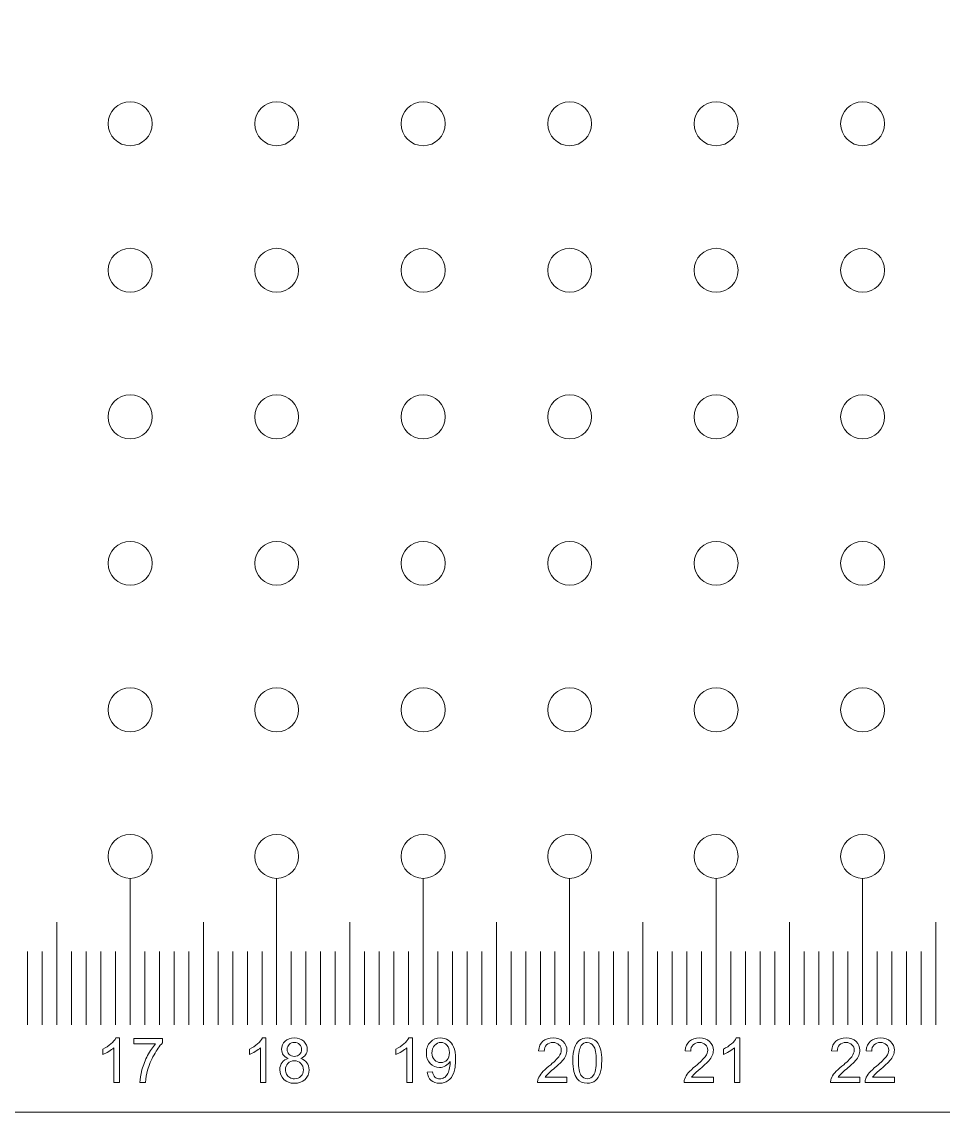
# Model space of a CAD drawing. Header units: millimetres. Extents: x -343 to 152, y -236 to 152.
# Drawn here: x 27.5 to 90.4, y -152.6 to -78.2 of the extents above; entities that cross this region are included whole.
import ezdxf

# ---------------------------------------------------------------- set-up
doc = ezdxf.new("R2010")
doc.units = ezdxf.units.MM
doc.header["$MEASUREMENT"] = 0
doc.layers.add('Layer 1', color=7, linetype='Continuous')

msp = doc.modelspace()

# ---------------------------------------------------------------- linework, layer by layer
at = {"layer": 'Layer 1', "color": 1, "lineweight": 20}
for points, knots in [([(-152.5693, -152.5693), (-152.5693, -152.5693), (152.4307, -152.5693), (152.4307, -152.5693), (152.4307, -152.5693), (152.4307, 152.4307), (152.4307, 152.4307), (152.4307, 152.4307), (-152.5693, 152.4307), (-152.5693, 152.4307), (-152.5693, 152.4307), (-152.5693, -152.5693), (-152.5693, -152.5693)], [0, 0, 0, 0, 0.25, 0.25, 0.25, 0.5, 0.5, 0.5, 0.75, 0.75, 0.75, 1, 1, 1, 1]), ([(34.2044, -150.5439), (34.2044, -150.5439), (33.8319, -150.5439), (33.8319, -150.5439), (33.8319, -150.5439), (33.8319, -148.1719), (33.8319, -148.1719), (33.7423, -148.2579), (33.6244, -148.3433), (33.4791, -148.4287), (33.3338, -148.5141), (33.2026, -148.5783), (33.0868, -148.6207), (33.0868, -148.6207), (33.0868, -148.2608), (33.0868, -148.2608), (33.295, -148.1635), (33.4771, -148.0449), (33.6329, -147.9052), (33.7888, -147.7662), (33.8996, -147.6314), (33.9646, -147.5002), (33.9646, -147.5002), (34.2044, -147.5002), (34.2044, -147.5002), (34.2044, -147.5002), (34.2044, -150.5439), (34.2044, -150.5439)], [0, 0, 0, 0, 0.1111111, 0.1111111, 0.1111111, 0.2222222, 0.2222222, 0.2222222, 0.3333333, 0.3333333, 0.3333333, 0.4444444, 0.4444444, 0.4444444, 0.5555556, 0.5555556, 0.5555556, 0.6666667, 0.6666667, 0.6666667, 0.7777778, 0.7777778, 0.7777778, 0.8888889, 0.8888889, 0.8888889, 1, 1, 1, 1]), ([(35.1831, -147.9066), (35.1831, -147.9066), (35.1831, -147.551), (35.1831, -147.551), (35.1831, -147.551), (37.1431, -147.551), (37.1431, -147.551), (37.1431, -147.551), (37.1431, -147.8388), (37.1431, -147.8388), (36.9504, -148.0442), (36.7586, -148.3172), (36.5694, -148.6581), (36.3796, -148.9987), (36.2336, -149.3495), (36.1298, -149.7099), (36.0558, -149.9633), (36.0078, -150.242), (35.9874, -150.5439), (35.9874, -150.5439), (35.6064, -150.5439), (35.6064, -150.5439), (35.6105, -150.3055), (35.6572, -150.017), (35.7468, -149.679), (35.8364, -149.3403), (35.9641, -149.0144), (36.1312, -148.7004), (36.2985, -148.3863), (36.4763, -148.1218), (36.6646, -147.9066), (36.6646, -147.9066), (35.1831, -147.9066), (35.1831, -147.9066)], [0, 0, 0, 0, 0.0909091, 0.0909091, 0.0909091, 0.1818182, 0.1818182, 0.1818182, 0.2727273, 0.2727273, 0.2727273, 0.3636364, 0.3636364, 0.3636364, 0.4545455, 0.4545455, 0.4545455, 0.5454545, 0.5454545, 0.5454545, 0.6363636, 0.6363636, 0.6363636, 0.7272727, 0.7272727, 0.7272727, 0.8181818, 0.8181818, 0.8181818, 0.9090909, 0.9090909, 0.9090909, 1, 1, 1, 1]), ([(44.2045, -150.5439), (44.2045, -150.5439), (43.832, -150.5439), (43.832, -150.5439), (43.832, -150.5439), (43.832, -148.1719), (43.832, -148.1719), (43.7424, -148.2579), (43.6245, -148.3433), (43.4792, -148.4287), (43.3337, -148.5141), (43.2025, -148.5783), (43.0869, -148.6207), (43.0869, -148.6207), (43.0869, -148.2608), (43.0869, -148.2608), (43.295, -148.1635), (43.477, -148.0449), (43.633, -147.9052), (43.7889, -147.7662), (43.8997, -147.6314), (43.9645, -147.5002), (43.9645, -147.5002), (44.2045, -147.5002), (44.2045, -147.5002), (44.2045, -147.5002), (44.2045, -150.5439), (44.2045, -150.5439)], [0, 0, 0, 0, 0.1111111, 0.1111111, 0.1111111, 0.2222222, 0.2222222, 0.2222222, 0.3333333, 0.3333333, 0.3333333, 0.4444444, 0.4444444, 0.4444444, 0.5555556, 0.5555556, 0.5555556, 0.6666667, 0.6666667, 0.6666667, 0.7777778, 0.7777778, 0.7777778, 0.8888889, 0.8888889, 0.8888889, 1, 1, 1, 1]), ([(45.7354, -148.9008), (45.581, -148.8443), (45.4667, -148.7631), (45.3918, -148.6588), (45.3178, -148.5536), (45.2804, -148.428), (45.2804, -148.282), (45.2804, -148.0612), (45.3595, -147.8763), (45.5175, -147.7259), (45.6761, -147.5757), (45.8864, -147.5002), (46.1496, -147.5002), (46.4135, -147.5002), (46.6266, -147.5771), (46.7875, -147.731), (46.9483, -147.8848), (47.0288, -148.0717), (47.0288, -148.2925), (47.0288, -148.4329), (46.992, -148.5557), (46.9187, -148.6595), (46.8453, -148.7639), (46.7338, -148.8443), (46.5836, -148.9008), (46.7691, -148.9614), (46.9095, -149.0587), (47.0062, -149.1942), (47.1028, -149.3289), (47.1515, -149.4898), (47.1515, -149.6775), (47.1515, -149.9365), (47.0597, -150.1538), (46.877, -150.3302), (46.6936, -150.5065), (46.453, -150.5947), (46.1545, -150.5947), (45.8561, -150.5947), (45.6155, -150.5065), (45.4321, -150.3294), (45.2494, -150.1524), (45.1576, -149.9315), (45.1576, -149.667), (45.1576, -149.4701), (45.2078, -149.305), (45.3078, -149.1723), (45.408, -149.0391), (45.5507, -148.9487), (45.7354, -148.9008)], [0, 0, 0, 0, 0.0625, 0.0625, 0.0625, 0.125, 0.125, 0.125, 0.1875, 0.1875, 0.1875, 0.25, 0.25, 0.25, 0.3125, 0.3125, 0.3125, 0.375, 0.375, 0.375, 0.4375, 0.4375, 0.4375, 0.5, 0.5, 0.5, 0.5625, 0.5625, 0.5625, 0.625, 0.625, 0.625, 0.6875, 0.6875, 0.6875, 0.75, 0.75, 0.75, 0.8125, 0.8125, 0.8125, 0.875, 0.875, 0.875, 0.9375, 0.9375, 0.9375, 1, 1, 1, 1]), ([(45.6614, -148.2686), (45.6614, -148.4125), (45.7073, -148.5296), (45.7982, -148.6207), (45.89, -148.7116), (46.0099, -148.7574), (46.1587, -148.7574), (46.3035, -148.7574), (46.4205, -148.7123), (46.5116, -148.622), (46.6025, -148.5318), (46.6478, -148.421), (46.6478, -148.2898), (46.6478, -148.1528), (46.6012, -148.0378), (46.5074, -147.9447), (46.4142, -147.8515), (46.2964, -147.805), (46.1545, -147.805), (46.0114, -147.805), (45.8936, -147.8509), (45.8004, -147.9418), (45.708, -148.0329), (45.6614, -148.1416), (45.6614, -148.2686)], [0, 0, 0, 0, 0.125, 0.125, 0.125, 0.25, 0.25, 0.25, 0.375, 0.375, 0.375, 0.5, 0.5, 0.5, 0.625, 0.625, 0.625, 0.75, 0.75, 0.75, 0.875, 0.875, 0.875, 1, 1, 1, 1]), ([(54.2044, -150.5439), (54.2044, -150.5439), (53.8319, -150.5439), (53.8319, -150.5439), (53.8319, -150.5439), (53.8319, -148.1719), (53.8319, -148.1719), (53.7423, -148.2579), (53.6244, -148.3433), (53.4792, -148.4287), (53.3338, -148.5141), (53.2026, -148.5783), (53.0868, -148.6207), (53.0868, -148.6207), (53.0868, -148.2608), (53.0868, -148.2608), (53.2949, -148.1635), (53.4771, -148.0449), (53.6329, -147.9052), (53.7888, -147.7662), (53.8996, -147.6314), (53.9646, -147.5002), (53.9646, -147.5002), (54.2044, -147.5002), (54.2044, -147.5002), (54.2044, -147.5002), (54.2044, -150.5439), (54.2044, -150.5439)], [0, 0, 0, 0, 0.1111111, 0.1111111, 0.1111111, 0.2222222, 0.2222222, 0.2222222, 0.3333333, 0.3333333, 0.3333333, 0.4444444, 0.4444444, 0.4444444, 0.5555556, 0.5555556, 0.5555556, 0.6666667, 0.6666667, 0.6666667, 0.7777778, 0.7777778, 0.7777778, 0.8888889, 0.8888889, 0.8888889, 1, 1, 1, 1]), ([(55.2168, -149.8412), (55.2168, -149.8412), (55.5724, -149.8115), (55.5724, -149.8115), (55.6029, -149.9796), (55.6606, -150.1008), (55.746, -150.1763), (55.8315, -150.2518), (55.9407, -150.2899), (56.0748, -150.2899), (56.1891, -150.2899), (56.2894, -150.2639), (56.3761, -150.2109), (56.4629, -150.1587), (56.5334, -150.0889), (56.5877, -150.0007), (56.6421, -149.9131), (56.688, -149.7946), (56.7254, -149.6458), (56.7628, -149.497), (56.7811, -149.3453), (56.7811, -149.1907), (56.7811, -149.1745), (56.7804, -149.1491), (56.7789, -149.116), (56.7049, -149.2345), (56.6033, -149.3312), (56.4748, -149.4045), (56.3464, -149.4785), (56.2067, -149.5152), (56.0572, -149.5152), (55.8068, -149.5152), (55.5951, -149.4243), (55.4215, -149.2423), (55.2487, -149.0609), (55.1618, -148.8209), (55.1618, -148.5233), (55.1618, -148.2156), (55.2522, -147.9687), (55.4334, -147.781), (55.6141, -147.594), (55.8406, -147.5002), (56.1136, -147.5002), (56.3097, -147.5002), (56.4897, -147.5532), (56.6534, -147.6597), (56.8163, -147.7655), (56.9398, -147.9164), (57.0245, -148.1134), (57.1091, -148.3094), (57.1514, -148.5938), (57.1514, -148.9656), (57.1514, -149.353), (57.1098, -149.6614), (57.026, -149.8907), (56.942, -150.1206), (56.8163, -150.2948), (56.6505, -150.4149), (56.4848, -150.5348), (56.2907, -150.5947), (56.0677, -150.5947), (55.8307, -150.5947), (55.6374, -150.5292), (55.4871, -150.3971), (55.3376, -150.2652), (55.2473, -150.0796), (55.2168, -149.8412)], [0, 0, 0, 0, 0.0454545, 0.0454545, 0.0454545, 0.0909091, 0.0909091, 0.0909091, 0.1363636, 0.1363636, 0.1363636, 0.1818182, 0.1818182, 0.1818182, 0.2272727, 0.2272727, 0.2272727, 0.2727273, 0.2727273, 0.2727273, 0.3181818, 0.3181818, 0.3181818, 0.3636364, 0.3636364, 0.3636364, 0.4090909, 0.4090909, 0.4090909, 0.4545455, 0.4545455, 0.4545455, 0.5, 0.5, 0.5, 0.5454545, 0.5454545, 0.5454545, 0.5909091, 0.5909091, 0.5909091, 0.6363636, 0.6363636, 0.6363636, 0.6818182, 0.6818182, 0.6818182, 0.7272727, 0.7272727, 0.7272727, 0.7727273, 0.7727273, 0.7727273, 0.8181818, 0.8181818, 0.8181818, 0.8636364, 0.8636364, 0.8636364, 0.9090909, 0.9090909, 0.9090909, 0.9545455, 0.9545455, 0.9545455, 1, 1, 1, 1]), ([(56.7366, -148.5042), (56.7366, -148.2912), (56.6802, -148.1218), (56.5673, -147.9969), (56.4552, -147.8721), (56.3183, -147.8092), (56.1573, -147.8092), (55.9908, -147.8092), (55.8469, -147.8763), (55.7255, -148.0111), (55.6036, -148.1458), (55.5428, -148.3208), (55.5428, -148.5353), (55.5428, -148.7278), (55.6007, -148.8844), (55.7157, -149.0044), (55.8315, -149.1251), (55.9754, -149.185), (56.1468, -149.185), (56.319, -149.185), (56.46, -149.1251), (56.5708, -149.0044), (56.6816, -148.8844), (56.7366, -148.7173), (56.7366, -148.5042)], [0, 0, 0, 0, 0.125, 0.125, 0.125, 0.25, 0.25, 0.25, 0.375, 0.375, 0.375, 0.5, 0.5, 0.5, 0.625, 0.625, 0.625, 0.75, 0.75, 0.75, 0.875, 0.875, 0.875, 1, 1, 1, 1]), ([(64.759, -150.1883), (64.759, -150.1883), (64.759, -150.5439), (64.759, -150.5439), (64.759, -150.5439), (62.7525, -150.5439), (62.7525, -150.5439), (62.7496, -150.4544), (62.7645, -150.3683), (62.7961, -150.2851), (62.8476, -150.1489), (62.9303, -150.0141), (63.0439, -149.8822), (63.1574, -149.7503), (63.3197, -149.5979), (63.5307, -149.425), (63.8587, -149.1548), (64.0817, -148.9409), (64.198, -148.7828), (64.3153, -148.6249), (64.3738, -148.4752), (64.3738, -148.3341), (64.3738, -148.1867), (64.3208, -148.0626), (64.215, -147.961), (64.1091, -147.86), (63.971, -147.8092), (63.8008, -147.8092), (63.621, -147.8092), (63.4771, -147.8629), (63.369, -147.9701), (63.2612, -148.0766), (63.2068, -148.2248), (63.2054, -148.4146), (63.2054, -148.4146), (62.8244, -148.3765), (62.8244, -148.3765), (62.8505, -148.0915), (62.9492, -147.8741), (63.1201, -147.7245), (63.2914, -147.575), (63.5207, -147.5002), (63.8093, -147.5002), (64.1, -147.5002), (64.3308, -147.5806), (64.5001, -147.7422), (64.6702, -147.9037), (64.7548, -148.1042), (64.7548, -148.3426), (64.7548, -148.464), (64.7301, -148.5833), (64.68, -148.7004), (64.6305, -148.8181), (64.5481, -148.9417), (64.4331, -149.0714), (64.3173, -149.2006), (64.1261, -149.3791), (63.8594, -149.6048), (63.6357, -149.7926), (63.4918, -149.9196), (63.4283, -149.9865), (63.3648, -150.0535), (63.3126, -150.1206), (63.2709, -150.1883), (63.2709, -150.1883), (64.759, -150.1883), (64.759, -150.1883)], [0, 0, 0, 0, 0.0454545, 0.0454545, 0.0454545, 0.0909091, 0.0909091, 0.0909091, 0.1363636, 0.1363636, 0.1363636, 0.1818182, 0.1818182, 0.1818182, 0.2272727, 0.2272727, 0.2272727, 0.2727273, 0.2727273, 0.2727273, 0.3181818, 0.3181818, 0.3181818, 0.3636364, 0.3636364, 0.3636364, 0.4090909, 0.4090909, 0.4090909, 0.4545455, 0.4545455, 0.4545455, 0.5, 0.5, 0.5, 0.5454545, 0.5454545, 0.5454545, 0.5909091, 0.5909091, 0.5909091, 0.6363636, 0.6363636, 0.6363636, 0.6818182, 0.6818182, 0.6818182, 0.7272727, 0.7272727, 0.7272727, 0.7727273, 0.7727273, 0.7727273, 0.8181818, 0.8181818, 0.8181818, 0.8636364, 0.8636364, 0.8636364, 0.9090909, 0.9090909, 0.9090909, 0.9545455, 0.9545455, 0.9545455, 1, 1, 1, 1]), ([(65.1619, -149.0482), (65.1619, -148.6904), (65.1986, -148.4012), (65.272, -148.1824), (65.3459, -147.963), (65.4553, -147.7945), (65.6008, -147.6766), (65.7454, -147.5588), (65.9281, -147.5002), (66.1483, -147.5002), (66.3104, -147.5002), (66.4531, -147.5327), (66.5765, -147.5982), (66.6993, -147.6639), (66.8009, -147.7584), (66.8799, -147.8819), (66.9588, -148.0046), (67.021, -148.155), (67.0662, -148.3321), (67.1119, -148.5091), (67.1346, -148.7484), (67.1346, -149.0482), (67.1346, -149.4038), (67.0978, -149.6917), (67.0252, -149.9103), (66.9526, -150.1297), (66.8432, -150.2984), (66.6979, -150.4169), (66.5531, -150.5354), (66.3697, -150.5947), (66.1483, -150.5947), (65.8568, -150.5947), (65.6276, -150.4911), (65.4611, -150.2828), (65.2613, -150.0288), (65.1619, -149.6175), (65.1619, -149.0482)], [0, 0, 0, 0, 0.0833333, 0.0833333, 0.0833333, 0.1666667, 0.1666667, 0.1666667, 0.25, 0.25, 0.25, 0.3333333, 0.3333333, 0.3333333, 0.4166667, 0.4166667, 0.4166667, 0.5, 0.5, 0.5, 0.5833333, 0.5833333, 0.5833333, 0.6666667, 0.6666667, 0.6666667, 0.75, 0.75, 0.75, 0.8333333, 0.8333333, 0.8333333, 0.9166667, 0.9166667, 0.9166667, 1, 1, 1, 1]), ([(65.5429, -149.0495), (65.5429, -149.5485), (65.6008, -149.88), (65.7171, -150.0438), (65.8336, -150.2082), (65.9774, -150.2899), (66.1483, -150.2899), (66.3189, -150.2899), (66.4628, -150.2075), (66.5793, -150.0431), (66.6957, -149.878), (66.7536, -149.5471), (66.7536, -149.0495), (66.7536, -148.5507), (66.6957, -148.2192), (66.5793, -148.0554), (66.4635, -147.891), (66.3183, -147.8092), (66.144, -147.8092), (65.9733, -147.8092), (65.8363, -147.8819), (65.7341, -148.0265), (65.6064, -148.2107), (65.5429, -148.5522), (65.5429, -149.0495)], [0, 0, 0, 0, 0.125, 0.125, 0.125, 0.25, 0.25, 0.25, 0.375, 0.375, 0.375, 0.5, 0.5, 0.5, 0.625, 0.625, 0.625, 0.75, 0.75, 0.75, 0.875, 0.875, 0.875, 1, 1, 1, 1]), ([(74.7589, -150.1883), (74.7589, -150.1883), (74.7589, -150.5439), (74.7589, -150.5439), (74.7589, -150.5439), (72.7524, -150.5439), (72.7524, -150.5439), (72.7495, -150.4544), (72.7644, -150.3683), (72.7961, -150.2851), (72.8477, -150.1489), (72.9302, -150.0141), (73.0438, -149.8822), (73.1575, -149.7503), (73.3196, -149.5979), (73.5307, -149.425), (73.8588, -149.1548), (74.0816, -148.9409), (74.1981, -148.7828), (74.3152, -148.6249), (74.3737, -148.4752), (74.3737, -148.3341), (74.3737, -148.1867), (74.3209, -148.0626), (74.2151, -147.961), (74.1092, -147.86), (73.9709, -147.8092), (73.8009, -147.8092), (73.6209, -147.8092), (73.477, -147.8629), (73.3691, -147.9701), (73.2611, -148.0766), (73.2067, -148.2248), (73.2053, -148.4146), (73.2053, -148.4146), (72.8243, -148.3765), (72.8243, -148.3765), (72.8504, -148.0915), (72.9493, -147.8741), (73.12, -147.7245), (73.2914, -147.575), (73.5208, -147.5002), (73.8094, -147.5002), (74.1001, -147.5002), (74.3308, -147.5806), (74.5001, -147.7422), (74.6701, -147.9037), (74.7547, -148.1042), (74.7547, -148.3426), (74.7547, -148.464), (74.73, -148.5833), (74.6799, -148.7004), (74.6306, -148.8181), (74.548, -148.9417), (74.433, -149.0714), (74.3174, -149.2006), (74.1262, -149.3791), (73.8595, -149.6048), (73.6358, -149.7926), (73.4919, -149.9196), (73.4284, -149.9865), (73.3649, -150.0535), (73.3127, -150.1206), (73.271, -150.1883), (73.271, -150.1883), (74.7589, -150.1883), (74.7589, -150.1883)], [0, 0, 0, 0, 0.0454545, 0.0454545, 0.0454545, 0.0909091, 0.0909091, 0.0909091, 0.1363636, 0.1363636, 0.1363636, 0.1818182, 0.1818182, 0.1818182, 0.2272727, 0.2272727, 0.2272727, 0.2727273, 0.2727273, 0.2727273, 0.3181818, 0.3181818, 0.3181818, 0.3636364, 0.3636364, 0.3636364, 0.4090909, 0.4090909, 0.4090909, 0.4545455, 0.4545455, 0.4545455, 0.5, 0.5, 0.5, 0.5454545, 0.5454545, 0.5454545, 0.5909091, 0.5909091, 0.5909091, 0.6363636, 0.6363636, 0.6363636, 0.6818182, 0.6818182, 0.6818182, 0.7272727, 0.7272727, 0.7272727, 0.7727273, 0.7727273, 0.7727273, 0.8181818, 0.8181818, 0.8181818, 0.8636364, 0.8636364, 0.8636364, 0.9090909, 0.9090909, 0.9090909, 0.9545455, 0.9545455, 0.9545455, 1, 1, 1, 1]), ([(76.5588, -150.5439), (76.5588, -150.5439), (76.1863, -150.5439), (76.1863, -150.5439), (76.1863, -150.5439), (76.1863, -148.1719), (76.1863, -148.1719), (76.0967, -148.2579), (75.9788, -148.3433), (75.8336, -148.4287), (75.6882, -148.5141), (75.557, -148.5783), (75.4412, -148.6207), (75.4412, -148.6207), (75.4412, -148.2608), (75.4412, -148.2608), (75.6493, -148.1635), (75.8314, -148.0449), (75.9873, -147.9052), (76.1432, -147.7662), (76.254, -147.6314), (76.319, -147.5002), (76.319, -147.5002), (76.5588, -147.5002), (76.5588, -147.5002), (76.5588, -147.5002), (76.5588, -150.5439), (76.5588, -150.5439)], [0, 0, 0, 0, 0.1111111, 0.1111111, 0.1111111, 0.2222222, 0.2222222, 0.2222222, 0.3333333, 0.3333333, 0.3333333, 0.4444444, 0.4444444, 0.4444444, 0.5555556, 0.5555556, 0.5555556, 0.6666667, 0.6666667, 0.6666667, 0.7777778, 0.7777778, 0.7777778, 0.8888889, 0.8888889, 0.8888889, 1, 1, 1, 1]), ([(84.7589, -150.1883), (84.7589, -150.1883), (84.7589, -150.5439), (84.7589, -150.5439), (84.7589, -150.5439), (82.7525, -150.5439), (82.7525, -150.5439), (82.7496, -150.4544), (82.7644, -150.3683), (82.7962, -150.2851), (82.8476, -150.1489), (82.9303, -150.0141), (83.0438, -149.8822), (83.1574, -149.7503), (83.3197, -149.5979), (83.5306, -149.425), (83.8588, -149.1548), (84.0817, -148.9409), (84.198, -148.7828), (84.3153, -148.6249), (84.3738, -148.4752), (84.3738, -148.3341), (84.3738, -148.1867), (84.3208, -148.0626), (84.215, -147.961), (84.1091, -147.86), (83.9709, -147.8092), (83.8008, -147.8092), (83.621, -147.8092), (83.4771, -147.8629), (83.369, -147.9701), (83.2612, -148.0766), (83.2068, -148.2248), (83.2054, -148.4146), (83.2054, -148.4146), (82.8244, -148.3765), (82.8244, -148.3765), (82.8505, -148.0915), (82.9492, -147.8741), (83.12, -147.7245), (83.2915, -147.575), (83.5207, -147.5002), (83.8093, -147.5002), (84.1001, -147.5002), (84.3307, -147.5806), (84.5, -147.7422), (84.6702, -147.9037), (84.7548, -148.1042), (84.7548, -148.3426), (84.7548, -148.464), (84.7301, -148.5833), (84.68, -148.7004), (84.6305, -148.8181), (84.5481, -148.9417), (84.4331, -149.0714), (84.3173, -149.2006), (84.1261, -149.3791), (83.8594, -149.6048), (83.6357, -149.7926), (83.4918, -149.9196), (83.4283, -149.9865), (83.3648, -150.0535), (83.3127, -150.1206), (83.2709, -150.1883), (83.2709, -150.1883), (84.7589, -150.1883), (84.7589, -150.1883)], [0, 0, 0, 0, 0.0454545, 0.0454545, 0.0454545, 0.0909091, 0.0909091, 0.0909091, 0.1363636, 0.1363636, 0.1363636, 0.1818182, 0.1818182, 0.1818182, 0.2272727, 0.2272727, 0.2272727, 0.2727273, 0.2727273, 0.2727273, 0.3181818, 0.3181818, 0.3181818, 0.3636364, 0.3636364, 0.3636364, 0.4090909, 0.4090909, 0.4090909, 0.4545455, 0.4545455, 0.4545455, 0.5, 0.5, 0.5, 0.5454545, 0.5454545, 0.5454545, 0.5909091, 0.5909091, 0.5909091, 0.6363636, 0.6363636, 0.6363636, 0.6818182, 0.6818182, 0.6818182, 0.7272727, 0.7272727, 0.7272727, 0.7727273, 0.7727273, 0.7727273, 0.8181818, 0.8181818, 0.8181818, 0.8636364, 0.8636364, 0.8636364, 0.9090909, 0.9090909, 0.9090909, 0.9545455, 0.9545455, 0.9545455, 1, 1, 1, 1]), ([(87.1134, -150.1883), (87.1134, -150.1883), (87.1134, -150.5439), (87.1134, -150.5439), (87.1134, -150.5439), (85.1069, -150.5439), (85.1069, -150.5439), (85.104, -150.4544), (85.1189, -150.3683), (85.1505, -150.2851), (85.202, -150.1489), (85.2847, -150.0141), (85.3983, -149.8822), (85.5118, -149.7503), (85.6741, -149.5979), (85.8851, -149.425), (86.2131, -149.1548), (86.4361, -148.9409), (86.5524, -148.7828), (86.6697, -148.6249), (86.7282, -148.4752), (86.7282, -148.3341), (86.7282, -148.1867), (86.6752, -148.0626), (86.5694, -147.961), (86.4635, -147.86), (86.3254, -147.8092), (86.1552, -147.8092), (85.9754, -147.8092), (85.8315, -147.8629), (85.7234, -147.9701), (85.6156, -148.0766), (85.5612, -148.2248), (85.5598, -148.4146), (85.5598, -148.4146), (85.1788, -148.3765), (85.1788, -148.3765), (85.2049, -148.0915), (85.3036, -147.8741), (85.4745, -147.7245), (85.6458, -147.575), (85.8751, -147.5002), (86.1637, -147.5002), (86.4544, -147.5002), (86.6852, -147.5806), (86.8544, -147.7422), (87.0246, -147.9037), (87.1092, -148.1042), (87.1092, -148.3426), (87.1092, -148.464), (87.0845, -148.5833), (87.0344, -148.7004), (86.9849, -148.8181), (86.9025, -148.9417), (86.7875, -149.0714), (86.6717, -149.2006), (86.4805, -149.3791), (86.2138, -149.6048), (85.9901, -149.7926), (85.8462, -149.9196), (85.7827, -149.9865), (85.7192, -150.0535), (85.667, -150.1206), (85.6253, -150.1883), (85.6253, -150.1883), (87.1134, -150.1883), (87.1134, -150.1883)], [0, 0, 0, 0, 0.0454545, 0.0454545, 0.0454545, 0.0909091, 0.0909091, 0.0909091, 0.1363636, 0.1363636, 0.1363636, 0.1818182, 0.1818182, 0.1818182, 0.2272727, 0.2272727, 0.2272727, 0.2727273, 0.2727273, 0.2727273, 0.3181818, 0.3181818, 0.3181818, 0.3636364, 0.3636364, 0.3636364, 0.4090909, 0.4090909, 0.4090909, 0.4545455, 0.4545455, 0.4545455, 0.5, 0.5, 0.5, 0.5454545, 0.5454545, 0.5454545, 0.5909091, 0.5909091, 0.5909091, 0.6363636, 0.6363636, 0.6363636, 0.6818182, 0.6818182, 0.6818182, 0.7272727, 0.7272727, 0.7272727, 0.7727273, 0.7727273, 0.7727273, 0.8181818, 0.8181818, 0.8181818, 0.8636364, 0.8636364, 0.8636364, 0.9090909, 0.9090909, 0.9090909, 0.9545455, 0.9545455, 0.9545455, 1, 1, 1, 1]), ([(45.5386, -149.6698), (45.5386, -149.7764), (45.5634, -149.8787), (45.6126, -149.978), (45.662, -150.0769), (45.7369, -150.1538), (45.837, -150.2082), (45.9366, -150.2625), (46.0437, -150.2899), (46.1573, -150.2899), (46.3365, -150.2899), (46.4833, -150.2329), (46.5983, -150.1186), (46.7133, -150.0043), (46.7705, -149.8588), (46.7705, -149.6825), (46.7705, -149.5032), (46.7113, -149.355), (46.5934, -149.238), (46.4748, -149.1209), (46.3254, -149.0622), (46.1453, -149.0622), (45.969, -149.0622), (45.8243, -149.1202), (45.71, -149.2358), (45.5957, -149.3515), (45.5386, -149.4963), (45.5386, -149.6698)], [0, 0, 0, 0, 0.1111111, 0.1111111, 0.1111111, 0.2222222, 0.2222222, 0.2222222, 0.3333333, 0.3333333, 0.3333333, 0.4444444, 0.4444444, 0.4444444, 0.5555556, 0.5555556, 0.5555556, 0.6666667, 0.6666667, 0.6666667, 0.7777778, 0.7777778, 0.7777778, 0.8888889, 0.8888889, 0.8888889, 1, 1, 1, 1])]:
    msp.add_open_spline(points, degree=3, knots=knots, dxfattribs=at)
at = {"layer": 'Layer 1', "color": 253, "lineweight": 9}
for points in [[(34.942, -83.6109), (34.1136, -83.6109), (33.4421, -84.2826), (33.4421, -85.111), (33.4421, -85.9394), (34.1136, -86.6109), (34.942, -86.6109), (35.7705, -86.6109), (36.442, -85.9394), (36.442, -85.111), (36.442, -84.2826), (35.7705, -83.6109), (34.942, -83.6109)], [(44.9421, -83.6109), (44.1137, -83.6109), (43.442, -84.2826), (43.442, -85.111), (43.442, -85.9394), (44.1137, -86.6109), (44.9421, -86.6109), (45.7704, -86.6109), (46.4421, -85.9394), (46.4421, -85.111), (46.4421, -84.2826), (45.7704, -83.6109), (44.9421, -83.6109)], [(54.9421, -83.6109), (54.1136, -83.6109), (53.4421, -84.2826), (53.4421, -85.111), (53.4421, -85.9394), (54.1136, -86.6109), (54.9421, -86.6109), (55.7705, -86.6109), (56.442, -85.9394), (56.442, -85.111), (56.442, -84.2826), (55.7705, -83.6109), (54.9421, -83.6109)], [(64.942, -83.6109), (64.1137, -83.6109), (63.442, -84.2826), (63.442, -85.111), (63.442, -85.9394), (64.1137, -86.6109), (64.942, -86.6109), (65.7704, -86.6109), (66.4421, -85.9394), (66.4421, -85.111), (66.4421, -84.2826), (65.7704, -83.6109), (64.942, -83.6109)], [(74.9421, -83.6109), (74.1136, -83.6109), (73.442, -84.2826), (73.442, -85.111), (73.442, -85.9394), (74.1136, -86.6109), (74.9421, -86.6109), (75.7705, -86.6109), (76.442, -85.9394), (76.442, -85.111), (76.442, -84.2826), (75.7705, -83.6109), (74.9421, -83.6109)], [(84.942, -83.6109), (84.1136, -83.6109), (83.4421, -84.2826), (83.4421, -85.111), (83.4421, -85.9394), (84.1136, -86.6109), (84.942, -86.6109), (85.7704, -86.6109), (86.4421, -85.9394), (86.4421, -85.111), (86.4421, -84.2826), (85.7704, -83.6109), (84.942, -83.6109)], [(34.942, -93.611), (34.1136, -93.611), (33.4421, -94.2825), (33.4421, -95.1109), (33.4421, -95.9394), (34.1136, -96.611), (34.942, -96.611), (35.7705, -96.611), (36.442, -95.9394), (36.442, -95.1109), (36.442, -94.2825), (35.7705, -93.611), (34.942, -93.611)], [(44.9421, -93.611), (44.1137, -93.611), (43.442, -94.2825), (43.442, -95.1109), (43.442, -95.9394), (44.1137, -96.611), (44.9421, -96.611), (45.7704, -96.611), (46.4421, -95.9394), (46.4421, -95.1109), (46.4421, -94.2825), (45.7704, -93.611), (44.9421, -93.611)], [(54.9421, -93.611), (54.1136, -93.611), (53.4421, -94.2825), (53.4421, -95.1109), (53.4421, -95.9394), (54.1136, -96.611), (54.9421, -96.611), (55.7705, -96.611), (56.442, -95.9394), (56.442, -95.1109), (56.442, -94.2825), (55.7705, -93.611), (54.9421, -93.611)], [(64.942, -93.611), (64.1137, -93.611), (63.442, -94.2825), (63.442, -95.1109), (63.442, -95.9394), (64.1137, -96.611), (64.942, -96.611), (65.7704, -96.611), (66.4421, -95.9394), (66.4421, -95.1109), (66.4421, -94.2825), (65.7704, -93.611), (64.942, -93.611)], [(74.9421, -93.611), (74.1136, -93.611), (73.442, -94.2825), (73.442, -95.1109), (73.442, -95.9394), (74.1136, -96.611), (74.9421, -96.611), (75.7705, -96.611), (76.442, -95.9394), (76.442, -95.1109), (76.442, -94.2825), (75.7705, -93.611), (74.9421, -93.611)], [(84.942, -93.611), (84.1136, -93.611), (83.4421, -94.2825), (83.4421, -95.1109), (83.4421, -95.9394), (84.1136, -96.611), (84.942, -96.611), (85.7704, -96.611), (86.4421, -95.9394), (86.4421, -95.1109), (86.4421, -94.2825), (85.7704, -93.611), (84.942, -93.611)], [(34.942, -103.6109), (34.1136, -103.6109), (33.4421, -104.2826), (33.4421, -105.111), (33.4421, -105.9393), (34.1136, -106.611), (34.942, -106.611), (35.7705, -106.611), (36.442, -105.9393), (36.442, -105.111), (36.442, -104.2826), (35.7705, -103.6109), (34.942, -103.6109)], [(44.9421, -103.6109), (44.1137, -103.6109), (43.442, -104.2826), (43.442, -105.111), (43.442, -105.9393), (44.1137, -106.611), (44.9421, -106.611), (45.7704, -106.611), (46.4421, -105.9393), (46.4421, -105.111), (46.4421, -104.2826), (45.7704, -103.6109), (44.9421, -103.6109)], [(54.9421, -103.6109), (54.1136, -103.6109), (53.4421, -104.2826), (53.4421, -105.111), (53.4421, -105.9393), (54.1136, -106.611), (54.9421, -106.611), (55.7705, -106.611), (56.442, -105.9393), (56.442, -105.111), (56.442, -104.2826), (55.7705, -103.6109), (54.9421, -103.6109)], [(64.942, -103.6109), (64.1137, -103.6109), (63.442, -104.2826), (63.442, -105.111), (63.442, -105.9393), (64.1137, -106.611), (64.942, -106.611), (65.7704, -106.611), (66.4421, -105.9393), (66.4421, -105.111), (66.4421, -104.2826), (65.7704, -103.6109), (64.942, -103.6109)], [(74.9421, -103.6109), (74.1136, -103.6109), (73.442, -104.2826), (73.442, -105.111), (73.442, -105.9393), (74.1136, -106.611), (74.9421, -106.611), (75.7705, -106.611), (76.442, -105.9393), (76.442, -105.111), (76.442, -104.2826), (75.7705, -103.6109), (74.9421, -103.6109)], [(84.942, -103.6109), (84.1136, -103.6109), (83.4421, -104.2826), (83.4421, -105.111), (83.4421, -105.9393), (84.1136, -106.611), (84.942, -106.611), (85.7704, -106.611), (86.4421, -105.9393), (86.4421, -105.111), (86.4421, -104.2826), (85.7704, -103.6109), (84.942, -103.6109)], [(34.942, -113.611), (34.1136, -113.611), (33.4421, -114.2825), (33.4421, -115.1109), (33.4421, -115.9394), (34.1136, -116.6109), (34.942, -116.6109), (35.7705, -116.6109), (36.442, -115.9394), (36.442, -115.1109), (36.442, -114.2825), (35.7705, -113.611), (34.942, -113.611)], [(44.9421, -113.611), (44.1137, -113.611), (43.442, -114.2825), (43.442, -115.1109), (43.442, -115.9394), (44.1137, -116.6109), (44.9421, -116.6109), (45.7704, -116.6109), (46.4421, -115.9394), (46.4421, -115.1109), (46.4421, -114.2825), (45.7704, -113.611), (44.9421, -113.611)], [(54.9421, -113.611), (54.1136, -113.611), (53.4421, -114.2825), (53.4421, -115.1109), (53.4421, -115.9394), (54.1136, -116.6109), (54.9421, -116.6109), (55.7705, -116.6109), (56.442, -115.9394), (56.442, -115.1109), (56.442, -114.2825), (55.7705, -113.611), (54.9421, -113.611)], [(64.942, -113.611), (64.1137, -113.611), (63.442, -114.2825), (63.442, -115.1109), (63.442, -115.9394), (64.1137, -116.6109), (64.942, -116.6109), (65.7704, -116.6109), (66.4421, -115.9394), (66.4421, -115.1109), (66.4421, -114.2825), (65.7704, -113.611), (64.942, -113.611)], [(74.9421, -113.611), (74.1136, -113.611), (73.442, -114.2825), (73.442, -115.1109), (73.442, -115.9394), (74.1136, -116.6109), (74.9421, -116.6109), (75.7705, -116.6109), (76.442, -115.9394), (76.442, -115.1109), (76.442, -114.2825), (75.7705, -113.611), (74.9421, -113.611)], [(84.942, -113.611), (84.1136, -113.611), (83.4421, -114.2825), (83.4421, -115.1109), (83.4421, -115.9394), (84.1136, -116.6109), (84.942, -116.6109), (85.7704, -116.6109), (86.4421, -115.9394), (86.4421, -115.1109), (86.4421, -114.2825), (85.7704, -113.611), (84.942, -113.611)], [(34.942, -123.6109), (34.1136, -123.6109), (33.4421, -124.2826), (33.4421, -125.1109), (33.4421, -125.9393), (34.1136, -126.611), (34.942, -126.611), (35.7705, -126.611), (36.442, -125.9393), (36.442, -125.1109), (36.442, -124.2826), (35.7705, -123.6109), (34.942, -123.6109)], [(44.9421, -123.6109), (44.1137, -123.6109), (43.442, -124.2826), (43.442, -125.1109), (43.442, -125.9393), (44.1137, -126.611), (44.9421, -126.611), (45.7704, -126.611), (46.4421, -125.9393), (46.4421, -125.1109), (46.4421, -124.2826), (45.7704, -123.6109), (44.9421, -123.6109)], [(54.9421, -123.6109), (54.1136, -123.6109), (53.4421, -124.2826), (53.4421, -125.1109), (53.4421, -125.9393), (54.1136, -126.611), (54.9421, -126.611), (55.7705, -126.611), (56.442, -125.9393), (56.442, -125.1109), (56.442, -124.2826), (55.7705, -123.6109), (54.9421, -123.6109)], [(64.942, -123.6109), (64.1137, -123.6109), (63.442, -124.2826), (63.442, -125.1109), (63.442, -125.9393), (64.1137, -126.611), (64.942, -126.611), (65.7704, -126.611), (66.4421, -125.9393), (66.4421, -125.1109), (66.4421, -124.2826), (65.7704, -123.6109), (64.942, -123.6109)], [(74.9421, -123.6109), (74.1136, -123.6109), (73.442, -124.2826), (73.442, -125.1109), (73.442, -125.9393), (74.1136, -126.611), (74.9421, -126.611), (75.7705, -126.611), (76.442, -125.9393), (76.442, -125.1109), (76.442, -124.2826), (75.7705, -123.6109), (74.9421, -123.6109)], [(84.942, -123.6109), (84.1136, -123.6109), (83.4421, -124.2826), (83.4421, -125.1109), (83.4421, -125.9393), (84.1136, -126.611), (84.942, -126.611), (85.7704, -126.611), (86.4421, -125.9393), (86.4421, -125.1109), (86.4421, -124.2826), (85.7704, -123.6109), (84.942, -123.6109)], [(34.942, -133.611), (34.1136, -133.611), (33.4421, -134.2825), (33.4421, -135.111), (33.4421, -135.9394), (34.1136, -136.6109), (34.942, -136.6109), (35.7705, -136.6109), (36.442, -135.9394), (36.442, -135.111), (36.442, -134.2825), (35.7705, -133.611), (34.942, -133.611)], [(44.9421, -133.611), (44.1137, -133.611), (43.442, -134.2825), (43.442, -135.111), (43.442, -135.9394), (44.1137, -136.6109), (44.9421, -136.6109), (45.7704, -136.6109), (46.4421, -135.9394), (46.4421, -135.111), (46.4421, -134.2825), (45.7704, -133.611), (44.9421, -133.611)], [(54.9421, -133.611), (54.1136, -133.611), (53.4421, -134.2825), (53.4421, -135.111), (53.4421, -135.9394), (54.1136, -136.6109), (54.9421, -136.6109), (55.7705, -136.6109), (56.442, -135.9394), (56.442, -135.111), (56.442, -134.2825), (55.7705, -133.611), (54.9421, -133.611)], [(64.942, -133.611), (64.1137, -133.611), (63.442, -134.2825), (63.442, -135.111), (63.442, -135.9394), (64.1137, -136.6109), (64.942, -136.6109), (65.7704, -136.6109), (66.4421, -135.9394), (66.4421, -135.111), (66.4421, -134.2825), (65.7704, -133.611), (64.942, -133.611)], [(74.9421, -133.611), (74.1136, -133.611), (73.442, -134.2825), (73.442, -135.111), (73.442, -135.9394), (74.1136, -136.6109), (74.9421, -136.6109), (75.7705, -136.6109), (76.442, -135.9394), (76.442, -135.111), (76.442, -134.2825), (75.7705, -133.611), (74.9421, -133.611)], [(84.942, -133.611), (84.1136, -133.611), (83.4421, -134.2825), (83.4421, -135.111), (83.4421, -135.9394), (84.1136, -136.6109), (84.942, -136.6109), (85.7704, -136.6109), (86.4421, -135.9394), (86.4421, -135.111), (86.4421, -134.2825), (85.7704, -133.611), (84.942, -133.611)]]:
    msp.add_open_spline(points, degree=3, knots=[0, 0, 0, 0, 0.25, 0.25, 0.25, 0.5, 0.5, 0.5, 0.75, 0.75, 0.75, 1, 1, 1, 1], dxfattribs=at)
at = {"layer": 'Layer 1', "color": 1, "lineweight": 20}
for points in [[(34.942, -136.6109), (34.942, -136.6109), (34.942, -146.611), (34.942, -146.611)], [(44.9421, -136.6109), (44.9421, -136.6109), (44.9421, -146.611), (44.9421, -146.611)], [(54.9421, -136.6109), (54.9421, -136.6109), (54.9421, -146.611), (54.9421, -146.611)], [(64.942, -136.6109), (64.942, -136.6109), (64.942, -146.611), (64.942, -146.611)], [(74.9421, -136.6109), (74.9421, -136.6109), (74.9421, -146.611), (74.9421, -146.611)], [(84.942, -136.6109), (84.942, -136.6109), (84.942, -146.611), (84.942, -146.611)], [(29.942, -139.611), (29.942, -139.611), (29.942, -146.611), (29.942, -146.611)], [(39.9421, -139.611), (39.9421, -139.611), (39.9421, -146.611), (39.9421, -146.611)], [(49.942, -139.611), (49.942, -139.611), (49.942, -146.611), (49.942, -146.611)], [(59.9421, -139.611), (59.9421, -139.611), (59.9421, -146.611), (59.9421, -146.611)], [(69.942, -139.611), (69.942, -139.611), (69.942, -146.611), (69.942, -146.611)], [(79.9421, -139.611), (79.9421, -139.611), (79.9421, -146.611), (79.9421, -146.611)], [(89.9421, -139.611), (89.9421, -139.611), (89.9421, -146.611), (89.9421, -146.611)], [(27.942, -141.611), (27.942, -141.611), (27.942, -146.611), (27.942, -146.611)], [(28.9421, -141.611), (28.9421, -141.611), (28.9421, -146.611), (28.9421, -146.611)], [(30.9421, -141.611), (30.9421, -141.611), (30.9421, -146.611), (30.9421, -146.611)], [(31.942, -141.611), (31.942, -141.611), (31.942, -146.611), (31.942, -146.611)], [(32.9421, -141.611), (32.9421, -141.611), (32.9421, -146.611), (32.9421, -146.611)], [(33.9421, -141.611), (33.9421, -141.611), (33.9421, -146.611), (33.9421, -146.611)], [(35.9421, -141.611), (35.9421, -141.611), (35.9421, -146.611), (35.9421, -146.611)], [(36.942, -141.611), (36.942, -141.611), (36.942, -146.611), (36.942, -146.611)], [(37.9421, -141.611), (37.9421, -141.611), (37.9421, -146.611), (37.9421, -146.611)], [(38.942, -141.611), (38.942, -141.611), (38.942, -146.611), (38.942, -146.611)], [(40.942, -141.611), (40.942, -141.611), (40.942, -146.611), (40.942, -146.611)], [(41.9421, -141.611), (41.9421, -141.611), (41.9421, -146.611), (41.9421, -146.611)], [(42.942, -141.611), (42.942, -141.611), (42.942, -146.611), (42.942, -146.611)], [(43.9421, -141.611), (43.9421, -141.611), (43.9421, -146.611), (43.9421, -146.611)], [(45.942, -141.611), (45.942, -141.611), (45.942, -146.611), (45.942, -146.611)], [(46.9421, -141.611), (46.9421, -141.611), (46.9421, -146.611), (46.9421, -146.611)], [(47.942, -141.611), (47.942, -141.611), (47.942, -146.611), (47.942, -146.611)], [(48.9421, -141.611), (48.9421, -141.611), (48.9421, -146.611), (48.9421, -146.611)], [(50.9421, -141.611), (50.9421, -141.611), (50.9421, -146.611), (50.9421, -146.611)], [(51.942, -141.611), (51.942, -141.611), (51.942, -146.611), (51.942, -146.611)], [(52.9421, -141.611), (52.9421, -141.611), (52.9421, -146.611), (52.9421, -146.611)], [(53.942, -141.611), (53.942, -141.611), (53.942, -146.611), (53.942, -146.611)], [(55.942, -141.611), (55.942, -141.611), (55.942, -146.611), (55.942, -146.611)], [(56.942, -141.611), (56.942, -141.611), (56.942, -146.611), (56.942, -146.611)], [(57.9421, -141.611), (57.9421, -141.611), (57.9421, -146.611), (57.9421, -146.611)], [(58.942, -141.611), (58.942, -141.611), (58.942, -146.611), (58.942, -146.611)], [(60.942, -141.611), (60.942, -141.611), (60.942, -146.611), (60.942, -146.611)], [(61.9421, -141.611), (61.9421, -141.611), (61.9421, -146.611), (61.9421, -146.611)], [(62.942, -141.611), (62.942, -141.611), (62.942, -146.611), (62.942, -146.611)], [(63.9421, -141.611), (63.9421, -141.611), (63.9421, -146.611), (63.9421, -146.611)], [(65.9421, -141.611), (65.9421, -141.611), (65.9421, -146.611), (65.9421, -146.611)], [(66.942, -141.611), (66.942, -141.611), (66.942, -146.611), (66.942, -146.611)], [(67.942, -141.611), (67.942, -141.611), (67.942, -146.611), (67.942, -146.611)], [(68.9421, -141.611), (68.9421, -141.611), (68.9421, -146.611), (68.9421, -146.611)], [(70.9421, -141.611), (70.9421, -141.611), (70.9421, -146.611), (70.9421, -146.611)], [(71.942, -141.611), (71.942, -141.611), (71.942, -146.611), (71.942, -146.611)], [(72.9421, -141.611), (72.9421, -141.611), (72.9421, -146.611), (72.9421, -146.611)], [(73.942, -141.611), (73.942, -141.611), (73.942, -146.611), (73.942, -146.611)], [(75.942, -141.611), (75.942, -141.611), (75.942, -146.611), (75.942, -146.611)], [(76.9421, -141.611), (76.9421, -141.611), (76.9421, -146.611), (76.9421, -146.611)], [(77.942, -141.611), (77.942, -141.611), (77.942, -146.611), (77.942, -146.611)], [(78.9421, -141.611), (78.9421, -141.611), (78.9421, -146.611), (78.9421, -146.611)], [(80.942, -141.611), (80.942, -141.611), (80.942, -146.611), (80.942, -146.611)], [(81.9421, -141.611), (81.9421, -141.611), (81.9421, -146.611), (81.9421, -146.611)], [(82.942, -141.611), (82.942, -141.611), (82.942, -146.611), (82.942, -146.611)], [(83.9421, -141.611), (83.9421, -141.611), (83.9421, -146.611), (83.9421, -146.611)], [(85.9421, -141.611), (85.9421, -141.611), (85.9421, -146.611), (85.9421, -146.611)], [(86.942, -141.611), (86.942, -141.611), (86.942, -146.611), (86.942, -146.611)], [(87.9421, -141.611), (87.9421, -141.611), (87.9421, -146.611), (87.9421, -146.611)], [(88.942, -141.611), (88.942, -141.611), (88.942, -146.611), (88.942, -146.611)]]:
    msp.add_open_spline(points, degree=3, dxfattribs=at)

doc.saveas('drawing.dxf')
